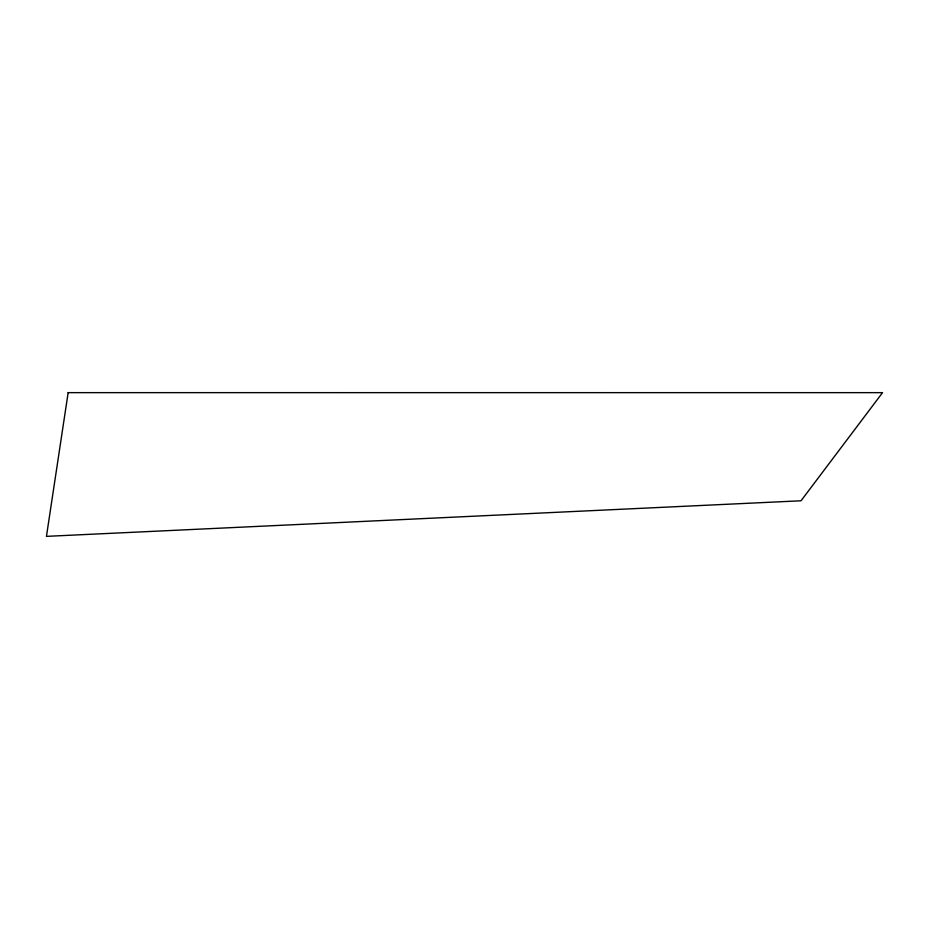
<?xml version="1.0" encoding="UTF-8"?>
<svg xmlns="http://www.w3.org/2000/svg" width="929" height="929" viewBox="0 0 929 929"><rect width="100%" height="100%" fill="white"/><g stroke="black" fill="none" stroke-linecap="round" stroke-linejoin="round"><path stroke-width="1.39" d="M68.154 392.642L46.45 536.358L801.03 500.777L882.55 392.653L68.154 392.642"/></g></svg>
